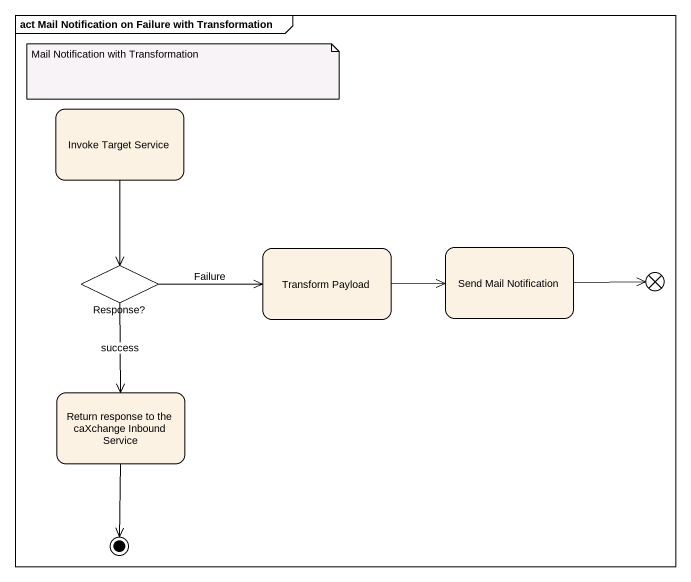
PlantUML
@startuml
mainframe act Mail Notification on Failure with Transformation
hide empty description
state "Invoke Target Service" as Invoke_Target_Service
state "Transform Payload" as Transform_Payload
state "Send Mail Notification" as Send_Mail_Notification
state "Response?" as Response <<choice>>
state flowfinal1 <<end>>
state "Return response to the caXchange Inbound Service" as Return_response_to_the
Invoke_Target_Service --> Response
Transform_Payload -right-> Send_Mail_Notification
Send_Mail_Notification -right-> flowfinal1
Response -right-> Transform_Payload : Failure
Response --> Return_response_to_the : success
Return_response_to_the --> [*]
note as N1
  Mail Notification with Transformation
end note
@enduml
